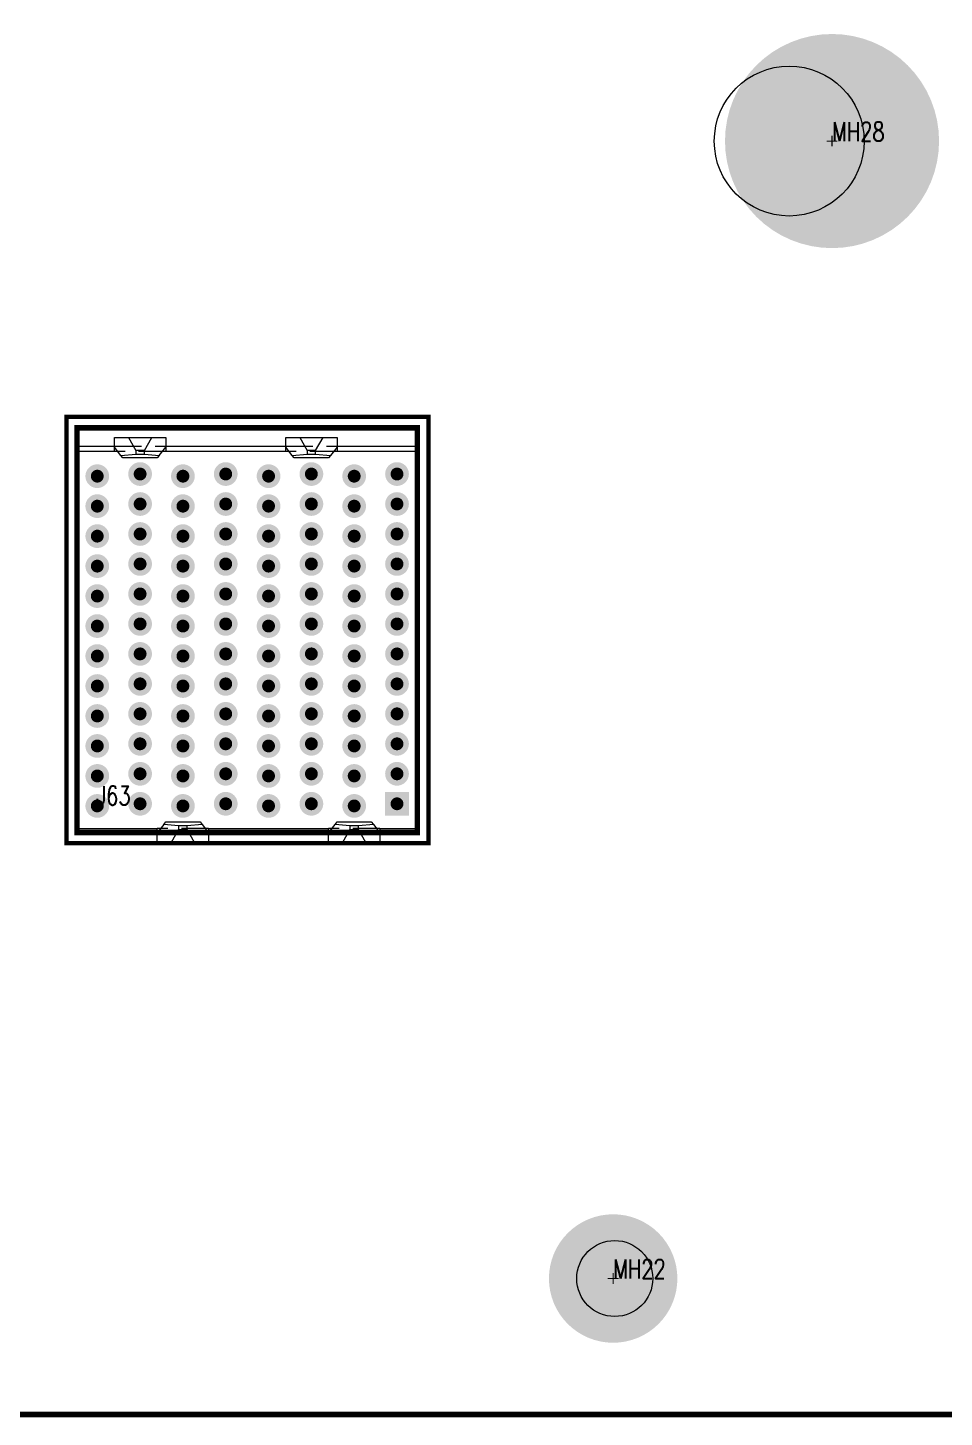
# Model space of a CAD drawing. Header units: millimetres. Extents: x 5 to 1395, y 5 to 415.
# Drawn here: x 1221.6 to 1264.4, y 11.1 to 76 of the extents above; entities that cross this region are included whole.
import ezdxf

# ---------------------------------------------------------------- set-up
doc = ezdxf.new("R2010")
doc.units = ezdxf.units.MM
doc.linetypes.add('HIDDEN', pattern=[1.905, 1.27, -0.635])
for name, color, linetype in [('BOARD_OUTLINE_00', 2, 'Continuous'), ('DRIL_PLTE_THRU_01', 16, 'Continuous'), ('DRIL_PLTE_THRU_02', 146, 'Continuous'), ('DRIL_PLTE_THRU_03', 56, 'Continuous'), ('DRIL_PLTE_THRU_04', 216, 'Continuous'), ('DRIL_PLTE_THRU_05', 34, 'Continuous'), ('DRIL_PLTE_THRU_06', 96, 'Continuous'), ('DRIL_PLTE_THRU_07', 171, 'Continuous'), ('DRIL_PLTE_THRU_08', 176, 'Continuous'), ('DRIL_SYMBOL', 2, 'Continuous'), ('PADS_BOT', 5, 'Continuous'), ('PADS_INNER', 1, 'Continuous'), ('PADS_TOP', 1, 'Continuous'), ('PART_NAME_01', 1, 'Continuous'), ('PART_TOP_2DLINE_26', 5, 'Continuous'), ('PART_TOP_2DLINE_27', 5, 'Continuous')]:
    doc.layers.add(name, color=color, linetype=linetype)
doc.styles.add('W0$127', font='simplex', dxfattribs={"width": 0.75})

# ---------------------------------------------------------------- blocks, each defined once
blk = doc.blocks.new('BOARD_30802')
at = {"layer": 'BOARD_OUTLINE_00', "const_width": 0.254}
blk.add_lwpolyline([(0, 0), (431.8, 0), (431.8, 55.96999), (429.8, 55.96999, -1), (429.8, 62.96999), (431.8, 62.96999), (431.8, 165.94328), (429.79848, 165.94328, -1), (429.79848, 172.96638), (431.8, 172.96638), (431.8, 279.4), (419.4, 279.4), (419.40226, 279.39, -1), (412.4, 279.39), (412.4, 279.4), (299.4, 279.4), (299.4, 279.399, -1), (292.4, 279.399), (292.4, 279.4), (139.4, 279.4, -1)], format="xyb", dxfattribs=at)
blk = doc.blocks.new('SMOOTH_0$2032')
at = {"const_width": 0.1016}
blk.add_lwpolyline([(-0.0508, 0, 1), (0.0508, 0, 1)], format="xyb", close=True, dxfattribs=at)
blk = doc.blocks.new('SMOOTH_0$254')
at = {"const_width": 0.127}
blk.add_lwpolyline([(-0.0635, 0, 1), (0.0635, 0, 1)], format="xyb", close=True, dxfattribs=at)
blk = doc.blocks.new('PART_BODY_TOP_11')
at = {"layer": 'PART_TOP_2DLINE_26', "const_width": 0.203}
blk.add_lwpolyline([(-8.438, 10.424), (8.478, 10.424), (8.478, -9.489), (-8.438, -9.489)], close=True, dxfattribs=at)
at = {"layer": 'PART_TOP_2DLINE_27', "const_width": 0.254}
blk.add_lwpolyline([(-7.95, -8.992), (7.95, -8.992), (7.95, 9.906), (-7.95, 9.906)], close=True, dxfattribs=at)
at = {"layer": 'PART_TOP_2DLINE_26'}
for p in [(-8.438, 10.424), (8.478, 10.424), (-8.438, -9.489), (8.478, -9.489)]:
    blk.add_blockref('SMOOTH_0$2032', p, dxfattribs=at)
at = {"layer": 'PART_TOP_2DLINE_27'}
for p in [(-7.95, 9.906), (7.95, 9.906), (-7.95, -8.992), (7.95, -8.992)]:
    blk.add_blockref('SMOOTH_0$254', p, dxfattribs=at)
blk = doc.blocks.new('DRIL_SYMBOL_0$599948')
at = {"layer": 'DRIL_SYMBOL', "const_width": 0.0508}
for points in [[(-0.254, 0), (0.254, 0)], [(0, -0.254), (0, 0.254)]]:
    blk.add_lwpolyline(points, dxfattribs=at)
blk = doc.blocks.new('DRIL_HOLE_0$599948')
at = {"const_width": 0.3}
blk.add_lwpolyline([(-0.15, 0, 1), (0.15, 0, 1)], format="xyb", close=True, dxfattribs=at)
blk.add_blockref('DRIL_SYMBOL_0$599948', (0, 0))
blk = doc.blocks.new('PAD_11')
at = {"const_width": 0.554}
blk.add_lwpolyline([(0, -0.277, 1), (0, 0.277, 1)], format="xyb", close=True, dxfattribs=at)
blk = doc.blocks.new('STK_TOP_7')
at = {"layer": 'DRIL_PLTE_THRU_01'}
blk.add_blockref('DRIL_HOLE_0$599948', (0, 0), dxfattribs=at)
at = {"layer": 'DRIL_PLTE_THRU_02'}
blk.add_blockref('DRIL_HOLE_0$599948', (0, 0), dxfattribs=at)
at = {"layer": 'DRIL_PLTE_THRU_03'}
blk.add_blockref('DRIL_HOLE_0$599948', (0, 0), dxfattribs=at)
at = {"layer": 'DRIL_PLTE_THRU_04'}
blk.add_blockref('DRIL_HOLE_0$599948', (0, 0), dxfattribs=at)
at = {"layer": 'DRIL_PLTE_THRU_05'}
blk.add_blockref('DRIL_HOLE_0$599948', (0, 0), dxfattribs=at)
at = {"layer": 'DRIL_PLTE_THRU_06'}
blk.add_blockref('DRIL_HOLE_0$599948', (0, 0), dxfattribs=at)
at = {"layer": 'DRIL_PLTE_THRU_07'}
blk.add_blockref('DRIL_HOLE_0$599948', (0, 0), dxfattribs=at)
at = {"layer": 'DRIL_PLTE_THRU_08'}
blk.add_blockref('DRIL_HOLE_0$599948', (0, 0), dxfattribs=at)
at = {"layer": 'PADS_BOT'}
blk.add_blockref('PAD_11', (0, 0), dxfattribs=at)
at = {"layer": 'PADS_INNER'}
blk.add_blockref('PAD_11', (0, 0), dxfattribs=at)
at = {"layer": 'PADS_TOP'}
blk.add_blockref('PAD_11', (0, 0), dxfattribs=at)
blk = doc.blocks.new('PAD_13')
at = {"const_width": 1.107948}
blk.add_lwpolyline([(-0.553974, 0), (0.553974, 0)], dxfattribs=at)
blk = doc.blocks.new('STK_TOP_82')
at = {"layer": 'DRIL_PLTE_THRU_01'}
blk.add_blockref('DRIL_HOLE_0$599948', (0, 0), dxfattribs=at)
at = {"layer": 'DRIL_PLTE_THRU_02'}
blk.add_blockref('DRIL_HOLE_0$599948', (0, 0), dxfattribs=at)
at = {"layer": 'DRIL_PLTE_THRU_03'}
blk.add_blockref('DRIL_HOLE_0$599948', (0, 0), dxfattribs=at)
at = {"layer": 'DRIL_PLTE_THRU_04'}
blk.add_blockref('DRIL_HOLE_0$599948', (0, 0), dxfattribs=at)
at = {"layer": 'DRIL_PLTE_THRU_05'}
blk.add_blockref('DRIL_HOLE_0$599948', (0, 0), dxfattribs=at)
at = {"layer": 'DRIL_PLTE_THRU_06'}
blk.add_blockref('DRIL_HOLE_0$599948', (0, 0), dxfattribs=at)
at = {"layer": 'DRIL_PLTE_THRU_07'}
blk.add_blockref('DRIL_HOLE_0$599948', (0, 0), dxfattribs=at)
at = {"layer": 'DRIL_PLTE_THRU_08'}
blk.add_blockref('DRIL_HOLE_0$599948', (0, 0), dxfattribs=at)
at = {"layer": 'PADS_BOT'}
blk.add_blockref('PAD_11', (0, 0), dxfattribs=at)
at = {"layer": 'PADS_INNER'}
blk.add_blockref('PAD_11', (0, 0), dxfattribs=at)
at = {"layer": 'PADS_TOP'}
blk.add_blockref('PAD_13', (0, 0), dxfattribs=at)
blk = doc.blocks.new('SYM_TOP_13')
for name, p in [('PART_BODY_TOP_11', (0, 0)), ('STK_TOP_7', (-7, 7.65)), ('STK_TOP_7', (-5, 7.75)), ('STK_TOP_7', (-3, 7.65)), ('STK_TOP_7', (-1, 7.75)), ('STK_TOP_7', (1, 7.65)), ('STK_TOP_7', (3, 7.75)), ('STK_TOP_7', (5, 7.65)), ('STK_TOP_7', (7, 7.75)), ('STK_TOP_7', (-7, 6.25)), ('STK_TOP_7', (-5, 6.35)), ('STK_TOP_7', (-3, 6.25)), ('STK_TOP_7', (-1, 6.35)), ('STK_TOP_7', (1, 6.25)), ('STK_TOP_7', (3, 6.35)), ('STK_TOP_7', (5, 6.25)), ('STK_TOP_7', (7, 6.35)), ('STK_TOP_7', (-7, 4.85)), ('STK_TOP_7', (-5, 4.95)), ('STK_TOP_7', (-3, 4.85)), ('STK_TOP_7', (-1, 4.95)), ('STK_TOP_7', (1, 4.85)), ('STK_TOP_7', (3, 4.95)), ('STK_TOP_7', (5, 4.85)), ('STK_TOP_7', (7, 4.95)), ('STK_TOP_7', (-7, 3.45)), ('STK_TOP_7', (-5, 3.55)), ('STK_TOP_7', (-3, 3.45)), ('STK_TOP_7', (-1, 3.55)), ('STK_TOP_7', (1, 3.45)), ('STK_TOP_7', (3, 3.55)), ('STK_TOP_7', (5, 3.45)), ('STK_TOP_7', (7, 3.55)), ('STK_TOP_7', (-7, 2.05)), ('STK_TOP_7', (-5, 2.15)), ('STK_TOP_7', (-3, 2.05)), ('STK_TOP_7', (-1, 2.15)), ('STK_TOP_7', (1, 2.05)), ('STK_TOP_7', (3, 2.15)), ('STK_TOP_7', (5, 2.05)), ('STK_TOP_7', (7, 2.15)), ('STK_TOP_7', (-5, 0.75)), ('STK_TOP_7', (-1, 0.75)), ('STK_TOP_7', (3, 0.75)), ('STK_TOP_7', (7, 0.75)), ('STK_TOP_7', (-7, 0.65)), ('STK_TOP_7', (-3, 0.65)), ('STK_TOP_7', (1, 0.65)), ('STK_TOP_7', (5, 0.65)), ('STK_TOP_7', (-7, -0.75)), ('STK_TOP_7', (-5, -0.65)), ('STK_TOP_7', (-3, -0.75)), ('STK_TOP_7', (-1, -0.65)), ('STK_TOP_7', (1, -0.75)), ('STK_TOP_7', (3, -0.65)), ('STK_TOP_7', (5, -0.75)), ('STK_TOP_7', (7, -0.65)), ('STK_TOP_7', (-7, -2.15)), ('STK_TOP_7', (-5, -2.05)), ('STK_TOP_7', (-3, -2.15)), ('STK_TOP_7', (-1, -2.05)), ('STK_TOP_7', (1, -2.15)), ('STK_TOP_7', (3, -2.05)), ('STK_TOP_7', (5, -2.15)), ('STK_TOP_7', (7, -2.05)), ('STK_TOP_7', (-7, -3.55)), ('STK_TOP_7', (-5, -3.45)), ('STK_TOP_7', (-3, -3.55)), ('STK_TOP_7', (-1, -3.45)), ('STK_TOP_7', (1, -3.55)), ('STK_TOP_7', (3, -3.45)), ('STK_TOP_7', (5, -3.55)), ('STK_TOP_7', (7, -3.45)), ('STK_TOP_7', (-7, -4.95)), ('STK_TOP_7', (-5, -4.85)), ('STK_TOP_7', (-3, -4.95)), ('STK_TOP_7', (-1, -4.85)), ('STK_TOP_7', (1, -4.95)), ('STK_TOP_7', (3, -4.85)), ('STK_TOP_7', (5, -4.95)), ('STK_TOP_7', (7, -4.85)), ('STK_TOP_7', (-7, -6.35)), ('STK_TOP_7', (-5, -6.25)), ('STK_TOP_7', (-3, -6.35)), ('STK_TOP_7', (-1, -6.25)), ('STK_TOP_7', (1, -6.35)), ('STK_TOP_7', (3, -6.25)), ('STK_TOP_7', (5, -6.35)), ('STK_TOP_7', (7, -6.25)), ('STK_TOP_7', (-5, -7.65)), ('STK_TOP_7', (-1, -7.65)), ('STK_TOP_7', (3, -7.65)), ('STK_TOP_82', (7, -7.65)), ('STK_TOP_7', (-7, -7.75)), ('STK_TOP_7', (-3, -7.75)), ('STK_TOP_7', (1, -7.75)), ('STK_TOP_7', (5, -7.75))]:
    blk.add_blockref(name, p)
blk = doc.blocks.new('PART_TOP_66')
blk.add_blockref('SYM_TOP_13', (0, 0))
at = {"layer": 'PART_NAME_01', "style": 'W0$127', "width": 0.75}
blk.add_text('J63', height=0.889, dxfattribs=at).set_placement((-7.041, -7.711))
blk = doc.blocks.new('DRIL_SYMBOL_3$5')
at = {"layer": 'DRIL_SYMBOL', "const_width": 0.0508}
for points in [[(-0.254, 0), (0.254, 0)], [(0, -0.254), (0, 0.254)]]:
    blk.add_lwpolyline(points, dxfattribs=at)
blk = doc.blocks.new('DRIL_HOLE_3$5')
at = {"const_width": 1.75}
blk.add_lwpolyline([(-0.875, 0, 1), (0.875, 0, 1)], format="xyb", close=True, dxfattribs=at)
blk.add_blockref('DRIL_SYMBOL_3$5', (0, 0))
blk = doc.blocks.new('PAD_26')
at = {"const_width": 3}
blk.add_lwpolyline([(0, -1.5, 1), (0, 1.5, 1)], format="xyb", close=True, dxfattribs=at)
blk = doc.blocks.new('STK_TOP_206')
at = {"layer": 'DRIL_PLTE_THRU_01'}
blk.add_blockref('DRIL_HOLE_3$5', (0, 0), dxfattribs=at)
at = {"layer": 'DRIL_PLTE_THRU_02'}
blk.add_blockref('DRIL_HOLE_3$5', (0, 0), dxfattribs=at)
at = {"layer": 'DRIL_PLTE_THRU_03'}
blk.add_blockref('DRIL_HOLE_3$5', (0, 0), dxfattribs=at)
at = {"layer": 'DRIL_PLTE_THRU_04'}
blk.add_blockref('DRIL_HOLE_3$5', (0, 0), dxfattribs=at)
at = {"layer": 'DRIL_PLTE_THRU_05'}
blk.add_blockref('DRIL_HOLE_3$5', (0, 0), dxfattribs=at)
at = {"layer": 'DRIL_PLTE_THRU_06'}
blk.add_blockref('DRIL_HOLE_3$5', (0, 0), dxfattribs=at)
at = {"layer": 'DRIL_PLTE_THRU_07'}
blk.add_blockref('DRIL_HOLE_3$5', (0, 0), dxfattribs=at)
at = {"layer": 'DRIL_PLTE_THRU_08'}
blk.add_blockref('DRIL_HOLE_3$5', (0, 0), dxfattribs=at)
at = {"layer": 'PADS_BOT'}
blk.add_blockref('PAD_26', (0, 0), dxfattribs=at)
at = {"layer": 'PADS_INNER'}
blk.add_blockref('PAD_26', (0, 0), dxfattribs=at)
at = {"layer": 'PADS_TOP'}
blk.add_blockref('PAD_26', (0, 0), dxfattribs=at)
blk = doc.blocks.new('SYM_TOP_19')
blk.add_blockref('STK_TOP_206', (0, 0))
blk = doc.blocks.new('PART_TOP_369')
blk.add_blockref('SYM_TOP_19', (0, 0))
at = {"layer": 'PART_NAME_01', "style": 'W0$127', "width": 0.75}
blk.add_text('MH22', height=0.889, dxfattribs=at).set_placement((0, 0))
blk = doc.blocks.new('DRIL_SYMBOL_7')
at = {"layer": 'DRIL_SYMBOL', "const_width": 0.0508}
for points in [[(-0.254, 0), (0.254, 0)], [(0, -0.254), (0, 0.254)]]:
    blk.add_lwpolyline(points, dxfattribs=at)
blk = doc.blocks.new('DRIL_HOLE_7')
at = {"const_width": 3.5}
blk.add_lwpolyline([(-1.75, 0, 1), (1.75, 0, 1)], format="xyb", close=True, dxfattribs=at)
blk.add_blockref('DRIL_SYMBOL_7', (0, 0))
blk = doc.blocks.new('PAD_0')
at = {"const_width": 5}
blk.add_lwpolyline([(0, -2.5, 1), (0, 2.5, 1)], format="xyb", close=True, dxfattribs=at)
blk = doc.blocks.new('STK_TOP_205')
at = {"layer": 'DRIL_PLTE_THRU_01'}
blk.add_blockref('DRIL_HOLE_7', (0, 0), dxfattribs=at)
at = {"layer": 'DRIL_PLTE_THRU_02'}
blk.add_blockref('DRIL_HOLE_7', (0, 0), dxfattribs=at)
at = {"layer": 'DRIL_PLTE_THRU_03'}
blk.add_blockref('DRIL_HOLE_7', (0, 0), dxfattribs=at)
at = {"layer": 'DRIL_PLTE_THRU_04'}
blk.add_blockref('DRIL_HOLE_7', (0, 0), dxfattribs=at)
at = {"layer": 'DRIL_PLTE_THRU_05'}
blk.add_blockref('DRIL_HOLE_7', (0, 0), dxfattribs=at)
at = {"layer": 'DRIL_PLTE_THRU_06'}
blk.add_blockref('DRIL_HOLE_7', (0, 0), dxfattribs=at)
at = {"layer": 'DRIL_PLTE_THRU_07'}
blk.add_blockref('DRIL_HOLE_7', (0, 0), dxfattribs=at)
at = {"layer": 'DRIL_PLTE_THRU_08'}
blk.add_blockref('DRIL_HOLE_7', (0, 0), dxfattribs=at)
at = {"layer": 'PADS_BOT'}
blk.add_blockref('PAD_0', (0, 0), dxfattribs=at)
at = {"layer": 'PADS_INNER'}
blk.add_blockref('PAD_0', (0, 0), dxfattribs=at)
at = {"layer": 'PADS_TOP'}
blk.add_blockref('PAD_0', (0, 0), dxfattribs=at)
blk = doc.blocks.new('SYM_TOP_20')
blk.add_blockref('STK_TOP_205', (0, 0))
blk = doc.blocks.new('PART_TOP_374')
blk.add_blockref('SYM_TOP_20', (0, 0))
at = {"layer": 'PART_NAME_01', "style": 'W0$127', "width": 0.75}
blk.add_text('MH28', height=0.889, dxfattribs=at).set_placement((0, 0))
blk = doc.blocks.new('q')
for name, p in [('BOARD_30802', (963.245, 11.209)), ('PART_TOP_374', (1259.145, 70.679)), ('PART_TOP_66', (1231.825, 47.379)), ('PART_TOP_369', (1248.921, 17.559))]:
    blk.add_blockref(name, p)

msp = doc.modelspace()

# ---------------------------------------------------------------- linework, layer by layer
at = {"color": 7, "linetype": 'Continuous', "lineweight": 15}
for p, q in [((1225.6248, 56.3788), (1225.6248, 56.8288)), ((1225.6248, 56.8288), (1226.2784, 56.8288)), ((1226.2784, 56.8288), (1226.6248, 56.2288)), ((1226.2784, 56.8288), (1227.3712, 56.8288)), ((1227.0248, 56.2288), (1227.3712, 56.8288)), ((1227.3712, 56.8288), (1228.0248, 56.8288)), ((1228.0248, 56.8288), (1228.0248, 56.3788)), ((1233.6248, 56.3788), (1233.6248, 56.8288)), ((1233.6248, 56.8288), (1234.2784, 56.8288)), ((1234.2784, 56.8288), (1234.6248, 56.2288)), ((1234.2784, 56.8288), (1235.3712, 56.8288)), ((1235.0248, 56.2288), (1235.3712, 56.8288)), ((1235.3712, 56.8288), (1236.0248, 56.8288)), ((1236.0248, 56.8288), (1236.0248, 56.3788)), ((1223.8748, 56.4288), (1225.6248, 56.4288)), ((1223.8748, 56.4288), (1223.8748, 56.1788)), ((1223.8748, 56.1788), (1223.8748, 38.5788)), ((1225.6248, 56.1788), (1223.8748, 56.1788)), ((1225.9295, 55.9979), (1225.6248, 56.3788)), ((1225.6248, 56.1788), (1225.6248, 56.3788)), ((1225.9295, 55.9979), (1226.6248, 56.0588)), ((1226.0248, 55.8788), (1225.9295, 55.9979)), ((1227.6248, 55.8788), (1226.0248, 55.8788)), ((1227.0248, 56.2288), (1226.6248, 56.2288)), ((1226.6248, 56.2288), (1226.6248, 56.0588)), ((1226.6248, 56.0588), (1227.0248, 56.0588)), ((1227.0248, 56.0588), (1227.0248, 56.2288)), ((1227.0248, 56.0588), (1227.7201, 55.9979)), ((1227.7201, 55.9979), (1227.6248, 55.8788)), ((1227.7201, 55.9979), (1228.0248, 56.3788)), ((1228.0248, 56.4288), (1233.6248, 56.4288)), ((1228.0248, 56.3788), (1228.0248, 56.1788)), ((1233.6248, 56.1788), (1228.0248, 56.1788)), ((1233.9295, 55.9979), (1233.6248, 56.3788)), ((1233.6248, 56.1788), (1233.6248, 56.3788)), ((1233.9295, 55.9979), (1234.6248, 56.0588)), ((1234.0248, 55.8788), (1233.9295, 55.9979)), ((1235.6248, 55.8788), (1234.0248, 55.8788)), ((1234.6248, 56.2288), (1234.6248, 56.0588)), ((1235.0248, 56.2288), (1234.6248, 56.2288)), ((1234.6248, 56.0588), (1235.0248, 56.0588)), ((1235.0248, 56.0588), (1235.0248, 56.2288)), ((1235.0248, 56.0588), (1235.7201, 55.9979)), ((1235.7201, 55.9979), (1235.6248, 55.8788)), ((1236.0248, 56.3788), (1235.7201, 55.9979)), ((1236.0248, 56.4288), (1239.7748, 56.4288)), ((1236.0248, 56.3788), (1236.0248, 56.1788)), ((1239.7748, 56.1788), (1236.0248, 56.1788)), ((1239.7748, 56.4288), (1239.7748, 56.1788)), ((1239.7748, 38.5788), (1239.7748, 56.1788)), ((1223.8748, 38.5788), (1227.6248, 38.5788)), ((1223.8748, 38.5788), (1223.8748, 38.3288)), ((1223.8748, 38.3288), (1227.6248, 38.3288)), ((1227.9295, 38.7596), (1227.6248, 38.3788)), ((1227.6248, 38.3788), (1227.6248, 38.5788)), ((1227.6248, 37.9288), (1227.6248, 38.3788)), ((1227.9295, 38.7596), (1228.0248, 38.8788)), ((1228.6248, 38.6988), (1227.9295, 38.7596)), ((1228.0248, 38.8788), (1229.6248, 38.8788)), ((1228.6248, 38.5288), (1228.2784, 37.9288)), ((1228.6248, 38.6988), (1228.6248, 38.5288)), ((1229.0248, 38.6988), (1228.6248, 38.6988)), ((1228.6248, 38.5288), (1229.0248, 38.5288)), ((1229.7201, 38.7596), (1229.0248, 38.6988)), ((1229.0248, 38.5288), (1229.0248, 38.6988)), ((1229.3712, 37.9288), (1229.0248, 38.5288)), ((1229.6248, 38.8788), (1229.7201, 38.7596)), ((1229.7201, 38.7596), (1230.0248, 38.3788)), ((1230.0248, 38.5788), (1235.6248, 38.5788)), ((1230.0248, 38.5788), (1230.0248, 38.3788)), ((1230.0248, 38.3788), (1230.0248, 37.9288)), ((1235.6248, 38.3288), (1230.0248, 38.3288)), ((1235.6248, 38.3788), (1235.9293, 38.7594)), ((1235.6248, 38.3788), (1235.6248, 38.5788)), ((1235.6248, 37.9288), (1235.6248, 38.3788)), ((1235.9293, 38.7594), (1236.0248, 38.8788)), ((1236.6248, 38.6988), (1235.9293, 38.7594)), ((1236.0248, 38.8788), (1237.6248, 38.8788)), ((1236.6248, 38.5288), (1236.2784, 37.9288)), ((1237.0248, 38.6988), (1236.6248, 38.6988)), ((1236.6248, 38.6988), (1236.6248, 38.5288)), ((1236.6248, 38.5288), (1237.0248, 38.5288)), ((1237.7203, 38.7594), (1237.0248, 38.6988)), ((1237.0248, 38.5288), (1237.0248, 38.6988)), ((1237.3712, 37.9288), (1237.0248, 38.5288)), ((1237.6248, 38.8788), (1237.7203, 38.7594)), ((1237.7203, 38.7594), (1238.0248, 38.3788)), ((1238.0248, 38.5788), (1239.7748, 38.5788)), ((1238.0248, 38.5788), (1238.0248, 38.3788)), ((1238.0248, 38.3788), (1238.0248, 37.9288)), ((1239.7748, 38.3288), (1238.0248, 38.3288)), ((1239.7748, 38.3288), (1239.7748, 38.5788)), ((1228.2784, 37.9288), (1227.6248, 37.9288)), ((1229.3712, 37.9288), (1228.2784, 37.9288)), ((1230.0248, 37.9288), (1229.3712, 37.9288)), ((1236.2784, 37.9288), (1235.6248, 37.9288)), ((1237.3712, 37.9288), (1236.2784, 37.9288)), ((1238.0248, 37.9288), (1237.3712, 37.9288)), ((963.2448, 11.2088), (1395.0448, 11.2088))]:
    msp.add_line(p, q, dxfattribs=at)
at = {"color": 7, "linetype": 'HIDDEN', "lineweight": 0}
for p, q in [((1225.6248, 56.4288), (1228.0248, 56.4288)), ((1228.0248, 56.1788), (1225.6248, 56.1788)), ((1233.6248, 56.4288), (1236.0248, 56.4288)), ((1236.0248, 56.1788), (1233.6248, 56.1788)), ((1230.0248, 38.5788), (1227.6248, 38.5788)), ((1230.0248, 38.3288), (1227.6248, 38.3288)), ((1238.0248, 38.5788), (1235.6248, 38.5788)), ((1238.0248, 38.3288), (1235.6248, 38.3288))]:
    msp.add_line(p, q, dxfattribs=at)
at = {"color": 7, "linetype": 'Continuous', "lineweight": 15}
for centre, radius in [((1257.1448, 70.6788), 3.5), ((1248.9948, 17.5588), 1.775)]:
    msp.add_circle(centre, radius, dxfattribs=at)
at = {"color": 7, "linetype": 'HIDDEN', "lineweight": 0}
for centre in [(1224.8248, 55.0288), (1226.8248, 55.1288), (1228.8248, 55.0288), (1230.8248, 55.1288), (1232.8248, 55.0288), (1234.8248, 55.1288), (1236.8248, 55.0288), (1238.8248, 55.1288), (1226.8248, 53.7288), (1230.8248, 53.7288), (1234.8248, 53.7288), (1238.8248, 53.7288), (1224.8248, 53.6288), (1228.8248, 53.6288), (1232.8248, 53.6288), (1236.8248, 53.6288), (1224.8248, 52.2288), (1226.8248, 52.3288), (1228.8248, 52.2288), (1230.8248, 52.3288), (1232.8248, 52.2288), (1234.8248, 52.3288), (1236.8248, 52.2288), (1238.8248, 52.3288), (1224.8248, 50.8288), (1226.8248, 50.9288), (1228.8248, 50.8288), (1230.8248, 50.9288), (1232.8248, 50.8288), (1234.8248, 50.9288), (1236.8248, 50.8288), (1238.8248, 50.9288), (1224.8248, 49.4288), (1226.8248, 49.5288), (1228.8248, 49.4288), (1230.8248, 49.5288), (1232.8248, 49.4288), (1234.8248, 49.5288), (1236.8248, 49.4288), (1238.8248, 49.5288), (1224.8248, 48.0288), (1226.8248, 48.1288), (1228.8248, 48.0288), (1230.8248, 48.1288), (1232.8248, 48.0288), (1234.8248, 48.1288), (1236.8248, 48.0288), (1238.8248, 48.1288), (1224.8248, 46.6288), (1226.8248, 46.7288), (1228.8248, 46.6288), (1230.8248, 46.7288), (1232.8248, 46.6288), (1234.8248, 46.7288), (1236.8248, 46.6288), (1238.8248, 46.7288), (1224.8248, 45.2288), (1226.8248, 45.3288), (1228.8248, 45.2288), (1230.8248, 45.3288), (1232.8248, 45.2288), (1234.8248, 45.3288), (1236.8248, 45.2288), (1238.8248, 45.3288), (1226.8248, 43.9288), (1230.8248, 43.9288), (1234.8248, 43.9288), (1238.8248, 43.9288), (1224.8248, 43.8288), (1228.8248, 43.8288), (1232.8248, 43.8288), (1236.8248, 43.8288), (1224.8248, 42.4288), (1226.8248, 42.5288), (1228.8248, 42.4288), (1230.8248, 42.5288), (1232.8248, 42.4288), (1234.8248, 42.5288), (1236.8248, 42.4288), (1238.8248, 42.5288), (1224.8248, 41.0288), (1226.8248, 41.1288), (1228.8248, 41.0288), (1230.8248, 41.1288), (1232.8248, 41.0288), (1234.8248, 41.1288), (1236.8248, 41.0288), (1238.8248, 41.1288), (1224.8248, 39.6288), (1226.8248, 39.7288), (1228.8248, 39.6288), (1230.8248, 39.7288), (1232.8248, 39.6288), (1234.8248, 39.7288), (1236.8248, 39.6288), (1238.8248, 39.7288)]:
    msp.add_circle(centre, 0.2, dxfattribs=at)

# ---------------------------------------------------------------- block references
msp.add_blockref('q', (0, 0))

doc.saveas('drawing.dxf')
